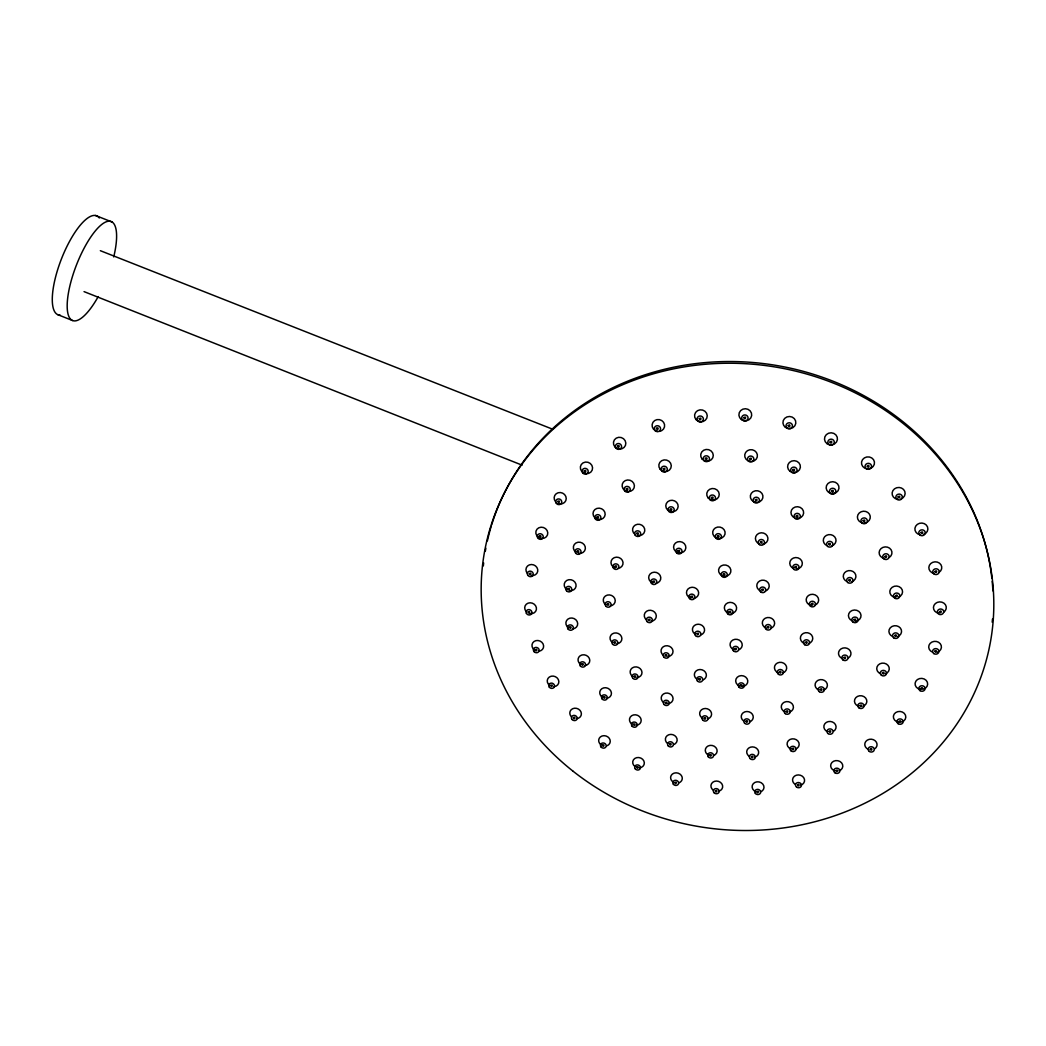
<?xml version="1.0" encoding="UTF-8"?>
<svg xmlns="http://www.w3.org/2000/svg" width="1046" height="1046" viewBox="0 0 1046 1046"><rect width="100%" height="100%" fill="white"/><g stroke="black" fill="none" stroke-linecap="round" stroke-linejoin="round"><path stroke-width="1.5" d="M95.526 215.489L112.197 222.066M100.338 250.687L552.719 429.239M84.046 291.625L522.098 465.156M57.922 314.715L72.514 320.507M60.145 315.134A53.098 17.063 -68.7 0 1 62.106 257.251A53.098 17.063 -68.7 0 1 99.318 217.986M98.206 296.606A53.124 16.579 -68.7 0 1 67.179 306.256A53.124 16.579 -68.7 0 1 97.749 228.159A53.124 16.579 -68.7 0 1 113.726 256.924M483.33 565.912A256.074 232.29 9.5 0 1 483.644 562.944M485.344 551.137A256.074 232.29 9.5 0 1 485.867 548.196M487.384 540.874A256.074 232.29 9.5 0 1 491.175 526.36M491.62 524.922A256.074 232.29 9.5 0 1 759.435 363.119A256.074 232.29 9.5 0 1 991.87 578.307M992.196 581.458A256.074 232.29 9.5 0 1 992.889 590.885M992.471 619.062A256.074 232.29 9.5 0 1 992.196 622.174M920.362 534.781A6.511 5.897 -3.3 0 1 915.695 526.138A6.511 5.897 -3.3 0 1 926.298 525.027A6.511 5.897 -3.3 0 1 923.71 534.428M733.861 649.788A6.119 5.492 10 0 1 731.285 641.276A6.119 5.492 10 0 1 740.96 641.538A6.119 5.492 10 0 1 738.515 649.906M766.13 628.162A6.184 5.57 7.8 0 1 763.58 619.546A6.184 5.57 7.8 0 1 773.373 619.794A6.184 5.57 7.8 0 1 770.85 628.28M690.321 597.985A6.132 5.583 12.1 0 1 688.007 588.976A6.132 5.583 12.1 0 1 697.943 590.389A6.132 5.583 12.1 0 1 693.459 598.43M694.871 634.02A6.093 5.492 12 0 1 694.335 625.56A6.093 5.492 12 0 1 703.566 626.894A6.093 5.492 12 0 1 700.898 634.896M938.837 613.27A6.433 5.727 -1.3 0 1 934 605.294A6.433 5.727 -1.3 0 1 943.937 603.163A6.433 5.727 -1.3 0 1 943.623 612.25A3.203 2.85 -1.2 0 1 938.563 614.067A3.203 2.85 -1.2 0 1 939.452 609.19A3.203 2.85 -1.2 0 1 943.754 612.289M932.457 652.103A6.368 5.635 0.1 0 1 930.129 643.408A6.368 5.635 0.1 0 1 940.236 643.682A6.368 5.635 0.1 0 1 937.334 652.233M566.71 589.499A6.014 5.478 20.2 0 1 566.749 580.438A6.014 5.478 20.2 0 1 575.915 584.099A6.014 5.478 20.2 0 1 569.599 590.65M602.169 697.12A5.923 5.256 17.4 0 1 601.868 688.686A5.923 5.256 17.4 0 1 610.929 691.158A5.923 5.256 17.4 0 1 606.536 698.31M728.186 613.061A6.158 5.57 9.8 0 1 725.924 604.065A6.158 5.57 9.8 0 1 735.9 605.49A6.158 5.57 9.8 0 1 731.337 613.505M580.517 664.328A5.936 5.308 18.7 0 1 580.164 655.79A5.936 5.308 18.7 0 1 589.264 658.248A5.936 5.308 18.7 0 1 584.897 665.504M631.889 724.12A5.923 5.23 15.9 0 1 631.627 715.739A5.923 5.23 15.9 0 1 640.688 718.223A5.923 5.23 15.9 0 1 636.256 725.309M568.37 627.692A5.975 5.387 19.7 0 1 568.004 619.036A5.975 5.387 19.7 0 1 577.157 621.494A5.975 5.387 19.7 0 1 572.777 628.881M920.375 689.379A6.302 5.544 1.7 0 1 915.851 681.194A6.302 5.544 1.7 0 1 926.128 680.318A6.302 5.544 1.7 0 1 923.618 689.105M842.278 658.496A6.237 5.557 4.4 0 1 839.52 650.285A6.237 5.557 4.4 0 1 849.012 649.435A6.237 5.557 4.4 0 1 848.476 657.934M804.165 643.316A6.211 5.57 6 0 1 801.667 634.713A6.211 5.57 6 0 1 811.513 634.961A6.211 5.57 6 0 1 808.898 643.434M934.274 573.391A6.472 5.818 -2.5 0 1 929.397 565.311A6.472 5.818 -2.5 0 1 939.4 563.101A6.472 5.818 -2.5 0 1 939.086 572.332M652.547 582.936A6.106 5.583 14.5 0 1 650.167 573.927A6.106 5.583 14.5 0 1 660.065 575.313A6.106 5.583 14.5 0 1 655.672 583.38M760.638 590.977A6.224 5.648 7.4 0 1 758.062 582.256A6.224 5.648 7.4 0 1 767.921 582.452A6.224 5.648 7.4 0 1 765.384 591.082M880.497 673.702A6.276 5.544 3 0 1 878.104 665.125A6.276 5.544 3 0 1 888.054 665.413A6.276 5.544 3 0 1 885.282 673.846M723.989 576.215A6.198 5.661 9.7 0 1 719.491 567.468A6.198 5.661 9.7 0 1 729.912 567.664A6.198 5.661 9.7 0 1 725.597 576.254M794.855 517.953A6.354 5.858 3.3 0 1 793.025 508.199A6.354 5.858 3.3 0 1 803.367 510.893A6.354 5.858 3.3 0 1 796.451 518.371M669.715 511.363A6.211 5.766 12.9 0 1 667.701 501.727A6.211 5.766 12.9 0 1 677.834 504.368A6.211 5.766 12.9 0 1 671.284 511.769M834.342 770.68A6.093 5.295 6.9 0 1 831.949 762.469A6.093 5.295 6.9 0 1 841.599 762.848A6.093 5.295 6.9 0 1 838.984 770.863M635.079 534.414A6.145 5.675 15.7 0 1 635.262 525.066A6.145 5.675 15.7 0 1 644.611 528.779A6.145 5.675 15.7 0 1 638.034 535.591M612.485 642.584A6.001 5.4 17 0 1 612.185 633.941A6.001 5.4 17 0 1 621.376 636.426A6.001 5.4 17 0 1 616.905 643.787M755.84 502.355A6.328 5.858 5.8 0 1 751.303 493.333A6.328 5.858 5.8 0 1 761.959 493.451A6.328 5.858 5.8 0 1 757.487 502.368M605.765 604.732A6.041 5.478 17.6 0 1 605.451 595.959A6.041 5.478 17.6 0 1 614.708 598.43A6.041 5.478 17.6 0 1 610.223 605.922M755.787 791.704A5.975 5.178 10.5 0 1 753.316 783.637A5.975 5.178 10.5 0 1 762.756 784.029A5.975 5.178 10.5 0 1 760.337 791.9M663.609 702.494A5.975 5.308 14.2 0 1 663.412 694.021A5.975 5.308 14.2 0 1 672.565 696.505A5.975 5.308 14.2 0 1 668.015 703.697M635.105 766.653A5.871 5.125 15.7 0 1 634.857 758.428A5.871 5.125 15.7 0 1 643.839 760.913A5.871 5.125 15.7 0 1 639.433 767.842M713.267 790.188A5.923 5.152 12.3 0 1 712.771 782.251A5.923 5.152 12.3 0 1 721.74 783.663A5.923 5.152 12.3 0 1 719.112 791.103M702.049 717.935A6.001 5.308 12.3 0 1 701.513 709.763A6.001 5.308 12.3 0 1 710.613 711.136A6.001 5.308 12.3 0 1 707.972 718.837M794.882 784.186A6.028 5.23 8.7 0 1 794.515 776.145A6.028 5.23 8.7 0 1 803.655 777.57A6.028 5.23 8.7 0 1 800.844 785.115M632.582 676.422A5.975 5.335 15.8 0 1 632.32 667.884A5.975 5.335 15.8 0 1 641.486 670.368A5.975 5.335 15.8 0 1 636.988 677.625M672.983 781.95A5.897 5.125 14 0 1 672.421 774.014A5.897 5.125 14 0 1 681.325 775.426A5.897 5.125 14 0 1 678.789 782.866M892.683 636.491A6.341 5.648 1.4 0 1 890.29 627.783A6.341 5.648 1.4 0 1 900.345 628.031A6.341 5.648 1.4 0 1 897.52 636.609M852.229 620.814A6.302 5.648 3 0 1 850.15 611.727A6.302 5.648 3 0 1 860.361 613.165A6.302 5.648 3 0 1 855.458 621.272M847.09 581.563A6.341 5.74 2.1 0 1 844.619 572.724A6.341 5.74 2.1 0 1 854.674 572.907A6.341 5.74 2.1 0 1 851.941 581.654M827.177 545.711A6.368 5.805 2.1 0 1 824.653 536.768A6.368 5.805 2.1 0 1 834.747 536.925A6.368 5.805 2.1 0 1 832.041 545.79M884.576 558.459A6.42 5.818 -0.6 0 1 879.66 550.379A6.42 5.818 -0.6 0 1 889.558 548.156A6.42 5.818 -0.6 0 1 889.348 557.387M862.898 522.935A6.446 5.884 -0.8 0 1 857.942 514.776A6.446 5.884 -0.8 0 1 867.853 512.475A6.446 5.884 -0.8 0 1 867.683 521.823M866.206 522.569A6.446 5.884 -0.8 0 1 864.584 522.948M895.219 597.423A6.394 5.74 0.2 0 1 890.591 588.99A6.394 5.74 0.2 0 1 900.998 587.983A6.394 5.74 0.2 0 1 898.501 597.096M858.204 706.128A6.198 5.452 4.7 0 1 855.798 697.682A6.198 5.452 4.7 0 1 865.63 698.009A6.198 5.452 4.7 0 1 862.937 706.285M749.067 756.219A6.014 5.256 10.4 0 1 748.622 748.125A6.014 5.256 10.4 0 1 757.722 749.524A6.014 5.256 10.4 0 1 754.99 757.134M596.952 519.117A6.132 5.675 18.9 0 1 594.834 509.585A6.132 5.675 18.9 0 1 604.823 512.2A6.132 5.675 18.9 0 1 598.495 519.522M790.802 748.962A6.067 5.308 8.5 0 1 788.344 740.725A6.067 5.308 8.5 0 1 797.954 741.078A6.067 5.308 8.5 0 1 795.431 749.132M750.27 461.521A6.368 5.962 4.9 0 1 745.68 452.369A6.368 5.962 4.9 0 1 756.415 452.447A6.368 5.962 4.9 0 1 751.93 461.534M827.569 731.716A6.132 5.374 6.6 0 1 824.836 723.754A6.132 5.374 6.6 0 1 834.146 723.008A6.132 5.374 6.6 0 1 833.636 731.232M624.658 490.365A6.184 5.779 16.7 0 1 625.26 480.598A6.184 5.779 16.7 0 1 634.399 485.592A6.184 5.779 16.7 0 1 626.07 491.136M667.779 743.693A5.936 5.217 14.1 0 1 667.204 735.626A5.936 5.217 14.1 0 1 676.174 737.012A5.936 5.217 14.1 0 1 673.637 744.595M709.005 755.369A5.962 5.217 12.3 0 1 706.455 747.223A5.962 5.217 12.3 0 1 715.869 747.589A5.962 5.217 12.3 0 1 713.529 755.539M646.742 620.082A6.054 5.478 14.9 0 1 646.506 611.309A6.054 5.478 14.9 0 1 655.79 613.793A6.054 5.478 14.9 0 1 651.213 621.272M614.865 567.939A6.093 5.583 17.2 0 1 612.433 558.904A6.093 5.583 17.2 0 1 622.292 560.277A6.093 5.583 17.2 0 1 617.977 568.37M759.291 543.855A6.276 5.766 6.5 0 1 757.043 534.584A6.276 5.766 6.5 0 1 767.228 535.97A6.276 5.766 6.5 0 1 762.508 544.286M575.888 552.21A6.067 5.57 20 0 1 575.941 542.992A6.067 5.57 20 0 1 585.185 546.679A6.067 5.57 20 0 1 578.804 553.373M663.478 655.397A6.041 5.413 14 0 1 663.269 646.742A6.041 5.413 14 0 1 672.526 649.239A6.041 5.413 14 0 1 667.923 656.587M718.157 538.442A6.237 5.74 9.5 0 1 713.62 529.564A6.237 5.74 9.5 0 1 724.12 529.721A6.237 5.74 9.5 0 1 719.779 538.468M739.457 686.006A6.08 5.413 10.1 0 1 737.234 677.259A6.08 5.413 10.1 0 1 747.092 678.71A6.08 5.413 10.1 0 1 742.568 686.464M538.376 537.278A6.054 5.57 23 0 1 538.795 527.799A6.054 5.57 23 0 1 547.764 532.689A6.054 5.57 23 0 1 539.762 538.023M868.455 749.42A6.158 5.361 5.1 0 1 865.787 741.47A6.158 5.361 5.1 0 1 875.149 740.738A6.158 5.361 5.1 0 1 874.574 748.936M696.78 679.129A6.041 5.387 12.3 0 1 696.231 670.826A6.041 5.387 12.3 0 1 705.396 672.173A6.041 5.387 12.3 0 1 702.742 680.018M898.632 722.25A6.237 5.452 3.4 0 1 894.134 714.17A6.237 5.452 3.4 0 1 904.28 713.359A6.237 5.452 3.4 0 1 901.835 721.988M778.211 672.787A6.145 5.478 7.9 0 1 775.701 664.302A6.145 5.478 7.9 0 1 785.428 664.589A6.145 5.478 7.9 0 1 782.892 672.918M526.099 611.479A5.962 5.374 22.4 0 1 528.086 603.15A5.962 5.374 22.4 0 1 536.376 607.674A5.962 5.374 22.4 0 1 530.1 613.649M555.544 501.688A6.119 5.675 22.3 0 1 558.133 492.758A6.119 5.675 22.3 0 1 566.239 498.563A6.119 5.675 22.3 0 1 558.106 503.518M571.129 716.484A5.871 5.178 18.9 0 1 572.711 708.691A5.871 5.178 18.9 0 1 581.053 712.065A5.871 5.178 18.9 0 1 576.568 718.68M549.712 685.483A5.884 5.23 20.2 0 1 549.32 677.05A5.884 5.23 20.2 0 1 558.316 679.508A5.884 5.23 20.2 0 1 554.053 686.66M527.341 573.352A6.001 5.465 22.9 0 1 529.341 564.892A6.001 5.465 22.9 0 1 537.696 569.442A6.001 5.465 22.9 0 1 531.368 575.548M601.084 744.896A5.871 5.152 17.3 0 1 600.404 736.907A5.871 5.152 17.3 0 1 609.256 738.28A5.871 5.152 17.3 0 1 606.863 745.785M534.467 650.024A5.923 5.295 21.4 0 1 534.035 641.486A5.923 5.295 21.4 0 1 543.083 643.944A5.923 5.295 21.4 0 1 538.821 651.213M657.673 431.41A6.289 5.949 13.7 0 1 652.992 422.27A6.289 5.949 13.7 0 1 663.569 422.296A6.289 5.949 13.7 0 1 659.307 431.423M743.614 720.982A6.041 5.335 10.3 0 1 743.157 712.771A6.041 5.335 10.3 0 1 752.309 714.157A6.041 5.335 10.3 0 1 749.577 721.884M784.997 711.881A6.106 5.387 8.2 0 1 782.526 703.527A6.106 5.387 8.2 0 1 792.188 703.853A6.106 5.387 8.2 0 1 789.665 712.038M897.612 499.321A6.524 5.962 -3.7 0 1 892.905 490.6A6.524 5.962 -3.7 0 1 903.522 489.436A6.524 5.962 -3.7 0 1 900.972 498.955M818.822 690.046A6.171 5.465 6.2 0 1 816.377 681.574A6.171 5.465 6.2 0 1 826.157 681.874A6.171 5.465 6.2 0 1 823.542 690.19M793.626 568.54A6.289 5.727 4.9 0 1 791.43 559.322A6.289 5.727 4.9 0 1 801.641 560.734A6.289 5.727 4.9 0 1 796.843 568.985M811.565 605.529A6.263 5.661 4.8 0 1 806.897 597.201A6.263 5.661 4.8 0 1 817.07 596.22A6.263 5.661 4.8 0 1 814.782 605.216M677.468 552.51A6.171 5.675 12.6 0 1 675.481 543.018A6.171 5.675 12.6 0 1 685.548 545.659A6.171 5.675 12.6 0 1 679.024 552.916M867.029 468.83A6.524 6.014 -3.5 0 1 862.558 459.599A6.524 6.014 -3.5 0 1 873.541 459.678A6.524 6.014 -3.5 0 1 868.729 468.843M779.388 672.081C781.074 675.363 781.95 669.427 779.388 672.081M786.226 711.45C787.886 714.693 788.762 708.848 786.226 711.45M788.2 425.657C789.978 429.213 790.881 422.662 788.2 425.657M792.057 748.779C793.705 751.982 794.594 746.229 792.057 748.779M792.868 469.955C794.633 473.459 795.535 467.026 792.868 469.955M794.947 567.089C796.66 570.488 797.562 564.291 794.947 567.089M796.189 516.136C797.928 519.587 798.843 513.259 796.189 516.136M797.523 784.984C799.157 788.148 800.046 782.473 797.523 784.984M805.525 642.401C807.224 645.722 808.127 639.694 805.525 642.401M811.421 603.934C813.121 607.295 814.036 601.175 811.421 603.934M820.286 689.458C821.96 692.727 822.875 686.804 820.286 689.458M828.733 544.09C830.472 547.529 831.4 541.253 828.733 544.09M830.027 442.04C831.805 445.596 832.747 439.059 830.027 442.04M829.073 731.416C830.72 734.645 831.648 728.827 829.073 731.416M831.648 491.097C833.401 494.601 834.342 488.181 831.648 491.097M835.885 770.654C837.519 773.844 838.447 768.104 835.885 770.654M843.913 657.686C845.599 660.994 846.541 654.979 843.913 657.686M848.777 580.203C850.503 583.616 851.457 577.405 848.777 580.203M853.954 619.742C855.654 623.102 856.609 616.983 853.954 619.742M859.93 705.658C861.59 708.927 862.545 703.017 859.93 705.658M863.107 520.712C864.846 524.19 865.813 517.822 863.107 520.712M867.265 466.202C869.03 469.746 870.011 463.234 867.265 466.202M870.246 749.237C871.893 752.466 872.861 746.648 870.246 749.237M882.393 672.996C884.066 676.317 885.047 670.316 882.393 672.996M884.929 556.498C886.642 559.95 887.649 553.648 884.929 556.498M894.683 635.523C896.37 638.884 897.363 632.778 894.683 635.523M895.638 595.749C897.337 599.149 898.344 592.938 895.638 595.749M898.069 496.915C899.808 500.446 900.828 493.987 898.069 496.915M899.076 721.465C900.724 724.734 901.717 718.824 899.076 721.465M920.977 532.636C922.703 536.127 923.736 529.734 920.977 532.636M920.964 688.36C922.624 691.668 923.644 685.666 920.964 688.36M934.967 571.534C936.68 574.986 937.726 568.684 934.967 571.534M934.745 651.24C936.418 654.6 937.464 648.507 934.745 651.24M939.57 611.701C941.256 615.113 942.302 608.916 939.57 611.701M529.394 573.561C530.244 577.117 532.44 571.561 529.394 573.561M539.37 536.18C540.22 539.788 542.443 534.127 539.37 536.18M528.125 611.936C528.975 615.44 531.146 609.988 528.125 611.936M557.832 501.413C558.682 505.074 560.957 499.321 557.832 501.413M535.408 649.723C536.232 653.175 538.402 647.801 535.408 649.723M584.23 470.883C585.08 474.596 587.394 468.752 584.23 470.883M567.886 588.767C568.723 592.324 570.959 586.767 567.886 588.767M577.13 551.216C577.967 554.825 580.242 549.176 577.13 551.216M550.745 685.405C551.569 688.817 553.739 683.522 550.745 685.405M569.547 627.221C570.371 630.725 572.593 625.273 569.547 627.221M596.952 517.116C597.776 520.764 600.09 515.024 596.952 517.116M617.585 446.08C618.408 449.845 620.788 443.909 617.585 446.08M581.759 664.105C582.583 667.57 584.792 662.183 581.759 664.105M626.266 488.913C627.09 492.614 629.457 486.782 626.266 488.913M573.417 717.634C574.228 721.021 576.411 715.778 573.417 717.634M614.996 566.291C615.806 569.887 618.121 564.252 614.996 566.291M607.203 604.104C608.027 607.661 610.302 602.117 607.203 604.104M656.509 428.324C657.333 432.129 659.765 426.114 656.509 428.324M636.766 533.29C637.576 536.938 639.93 531.211 636.766 533.29M613.963 642.218C614.773 645.722 617.035 640.27 613.963 642.218M603.555 697.133C604.366 700.558 606.588 695.237 603.555 697.133M663.256 468.778C664.066 472.531 666.498 466.621 663.256 468.778M602.457 745.21C603.254 748.583 605.464 743.379 602.457 745.21M670.225 509.284C671.022 512.985 673.441 507.166 670.225 509.284M652.939 581.393C653.737 584.989 656.09 579.366 652.939 581.393M699.29 418.609C700.101 422.44 702.598 416.386 699.29 418.609M648.468 619.559C649.265 623.102 651.593 617.571 648.468 619.559M634.19 676.291C634.987 679.756 637.262 674.369 634.19 676.291M678.03 550.732C678.828 554.38 681.234 548.666 678.03 550.732M633.471 724.303C634.268 727.702 636.517 722.433 633.471 724.303M705.422 458.357C706.22 462.136 708.717 456.174 705.422 458.357M665.308 655.11C666.093 658.627 668.42 653.162 665.308 655.11M636.7 767.123C637.485 770.471 639.721 765.293 636.7 767.123M711.463 497.53C712.261 501.269 714.732 495.386 711.463 497.53M690.961 596.534C691.759 600.129 694.152 594.507 690.961 596.534M743.928 417.576C744.726 421.433 747.289 415.34 743.928 417.576M665.426 702.533C666.197 705.985 668.512 700.637 665.426 702.533M717.425 536.14C718.21 539.828 720.668 534.035 717.425 536.14M696.937 633.588C697.721 637.145 700.101 631.601 696.937 633.588M669.61 744.007C670.381 747.393 672.67 742.15 669.61 744.007M749.747 458.632C750.531 462.437 753.081 456.435 749.747 458.632M723.296 574.189C724.08 577.837 726.525 572.136 723.296 574.189M698.833 679.011C699.604 682.502 701.971 677.076 698.833 679.011M674.827 782.526C675.598 785.873 677.873 780.708 674.827 782.526M755.369 499.766C756.14 503.518 758.677 497.621 755.369 499.766M729.088 611.714C729.86 615.31 732.292 609.7 729.088 611.714M704.115 718.079C704.886 721.531 707.227 716.183 704.115 718.079M760.442 541.998C761.2 545.685 763.724 539.893 760.442 541.998M734.802 648.703C735.56 652.246 737.979 646.729 734.802 648.703M709.75 755.029C710.509 758.428 712.836 753.159 709.75 755.029M761.776 589.473C762.534 593.108 765.031 587.421 761.776 589.473M740.424 685.182C741.183 688.686 743.588 683.234 740.424 685.182M715.399 790.815C716.144 794.176 718.471 788.998 715.399 790.815M767.293 626.92C768.052 630.516 770.536 624.907 767.293 626.92M745.981 721.152C746.726 724.603 749.132 719.243 745.981 721.152M751.446 756.624C752.192 760.037 754.584 754.754 751.446 756.624M756.846 791.613C757.592 794.986 759.958 789.782 756.846 791.613M572.75 770.967A256.937 232.944 9.5 0 0 989.908 644.794A256.937 232.944 9.5 0 0 649.788 374.886A256.937 232.944 9.5 0 0 572.75 770.967M919.957 535.068A3.243 2.942 -3.2 0 0 925.213 533.199A3.243 2.942 -3.2 0 0 920.846 530.034A3.243 2.942 -3.2 0 0 919.957 535.068M733.311 650.664A3.046 2.733 10.1 0 0 738.528 650.194A3.046 2.733 10.1 0 0 735.286 646.336A3.046 2.733 10.1 0 0 733.311 650.664M766.352 629.444A3.086 2.772 7.9 0 0 771.268 627.731A3.086 2.772 7.9 0 0 767.032 624.697A3.086 2.772 7.9 0 0 766.352 629.444M689.497 598.547A3.06 2.772 12.2 0 0 694.714 598.024A3.06 2.772 12.2 0 0 691.432 594.128A3.06 2.772 12.2 0 0 689.497 598.547M695.472 635.563A3.033 2.733 12.1 0 0 700.65 635.079A3.033 2.733 12.1 0 0 697.407 631.209A3.033 2.733 12.1 0 0 695.472 635.563M933.751 653.554A3.177 2.811 0.2 0 0 938.89 651.841A3.177 2.811 0.2 0 0 934.627 648.768A3.177 2.811 0.2 0 0 933.751 653.554M566.501 590.755A2.994 2.733 20.3 0 0 571.574 590.245A2.994 2.733 20.3 0 0 568.279 586.375A2.994 2.733 20.3 0 0 566.501 590.755M602.182 699.016A2.955 2.615 17.5 0 0 607.177 698.584A2.955 2.615 17.5 0 0 603.973 694.845A2.955 2.615 17.5 0 0 602.182 699.016M727.598 613.714A3.073 2.772 9.9 0 0 732.841 613.204A3.073 2.772 9.9 0 0 729.572 609.308A3.073 2.772 9.9 0 0 727.598 613.714M580.386 666.014A2.968 2.641 18.8 0 0 585.394 665.57A2.968 2.641 18.8 0 0 582.164 661.791A2.968 2.641 18.8 0 0 580.386 666.014M632.085 726.172A2.955 2.602 15.9 0 0 637.079 725.754A2.955 2.602 15.9 0 0 633.889 722.041A2.955 2.602 15.9 0 0 632.085 726.172M568.174 629.169A2.981 2.68 19.8 0 0 573.208 628.685A2.981 2.68 19.8 0 0 569.939 624.88A2.981 2.68 19.8 0 0 568.174 629.169M919.983 690.635A3.138 2.759 1.8 0 0 925.069 688.961A3.138 2.759 1.8 0 0 920.833 685.915A3.138 2.759 1.8 0 0 919.983 690.635M842.984 659.961A3.112 2.772 4.5 0 0 847.992 658.274A3.112 2.772 4.5 0 0 843.756 655.227A3.112 2.772 4.5 0 0 842.984 659.961M804.622 644.689A3.099 2.772 6.1 0 0 809.578 642.976A3.099 2.772 6.1 0 0 805.355 639.943A3.099 2.772 6.1 0 0 804.622 644.689M933.96 573.94A3.23 2.903 -2.4 0 0 939.19 572.11A3.23 2.903 -2.4 0 0 934.849 568.972A3.23 2.903 -2.4 0 0 933.96 573.94M651.488 583.407A3.046 2.772 14.6 0 0 656.666 582.884A3.046 2.772 14.6 0 0 653.384 578.974A3.046 2.772 14.6 0 0 651.488 583.407M760.821 592.036A3.099 2.811 7.5 0 0 765.764 590.271A3.099 2.811 7.5 0 0 761.501 587.211A3.099 2.811 7.5 0 0 760.821 592.036M881.438 675.285A3.125 2.759 3.1 0 0 886.485 673.598A3.125 2.759 3.1 0 0 882.249 670.551A3.125 2.759 3.1 0 0 881.438 675.285M721.792 576.228A3.086 2.824 9.8 0 0 727.075 575.692A3.086 2.824 9.8 0 0 723.793 571.744A3.086 2.824 9.8 0 0 721.792 576.228M795.261 518.555A3.164 2.916 3.4 0 0 800.334 516.685A3.164 2.916 3.4 0 0 795.993 513.56A3.164 2.916 3.4 0 0 795.261 518.555M668.734 511.376A3.099 2.877 13 0 0 674.016 510.788A3.099 2.877 13 0 0 670.682 506.787A3.099 2.877 13 0 0 668.734 511.376M834.97 772.811A3.033 2.628 7 0 0 839.846 771.268A3.033 2.628 7 0 0 835.715 768.313A3.033 2.628 7 0 0 834.97 772.811M635.301 535.343A3.06 2.824 15.8 0 0 640.518 534.781A3.06 2.824 15.8 0 0 637.197 530.819A3.06 2.824 15.8 0 0 635.301 535.343M612.564 644.166A2.994 2.693 17.1 0 0 617.624 643.695A2.994 2.693 17.1 0 0 614.381 639.877A2.994 2.693 17.1 0 0 612.564 644.166M754.401 502.433A3.151 2.916 5.9 0 0 759.435 500.55A3.151 2.916 5.9 0 0 755.094 497.425A3.151 2.916 5.9 0 0 754.401 502.433M605.791 606.092A3.007 2.733 17.6 0 0 610.903 605.582A3.007 2.733 17.6 0 0 607.621 601.725A3.007 2.733 17.6 0 0 605.791 606.092M708.064 497.831A6.276 5.831 9.3 0 0 718.798 496.628A6.276 5.831 9.3 0 0 712.104 488.521A6.276 5.831 9.3 0 0 708.064 497.831M709.946 499.635A3.125 2.903 9.4 0 0 715.294 499.047A3.125 2.903 9.4 0 0 711.96 495.006A3.125 2.903 9.4 0 0 709.946 499.635M755.382 793.443A2.981 2.576 10.6 0 0 760.481 793.077A2.981 2.576 10.6 0 0 757.343 789.377A2.981 2.576 10.6 0 0 755.382 793.443M664.001 704.429A2.981 2.641 14.2 0 0 669.074 703.997A2.981 2.641 14.2 0 0 665.857 700.245A2.981 2.641 14.2 0 0 664.001 704.429M635.314 768.941A2.929 2.55 15.8 0 0 640.283 768.562A2.929 2.55 15.8 0 0 637.119 764.901A2.929 2.55 15.8 0 0 635.314 768.941M713.96 792.633A2.955 2.563 12.3 0 0 718.994 792.267A2.955 2.563 12.3 0 0 715.856 788.592A2.955 2.563 12.3 0 0 713.96 792.633M702.677 719.975A2.994 2.641 12.4 0 0 707.776 719.556A2.994 2.641 12.4 0 0 704.586 715.791A2.994 2.641 12.4 0 0 702.677 719.975M796.634 787.128A3.007 2.602 8.8 0 0 801.445 785.598A3.007 2.602 8.8 0 0 797.34 782.67A3.007 2.602 8.8 0 0 796.634 787.128M632.778 678.2A2.981 2.654 15.9 0 0 637.838 677.756A2.981 2.654 15.9 0 0 634.608 673.977A2.981 2.654 15.9 0 0 632.778 678.2M673.428 784.343A2.942 2.55 14.1 0 0 678.423 783.977A2.942 2.55 14.1 0 0 675.271 780.303A2.942 2.55 14.1 0 0 673.428 784.343M893.702 637.838A3.164 2.811 1.5 0 0 898.802 636.112A3.164 2.811 1.5 0 0 894.539 633.039A3.164 2.811 1.5 0 0 893.702 637.838M853 622.069A3.138 2.811 3.1 0 0 858.06 620.317A3.138 2.811 3.1 0 0 853.798 617.245A3.138 2.811 3.1 0 0 853 622.069M847.835 582.57A3.164 2.863 2.2 0 0 852.921 580.778A3.164 2.863 2.2 0 0 848.62 577.68A3.164 2.863 2.2 0 0 847.835 582.57M827.791 546.496A3.177 2.89 2.2 0 0 832.891 544.652A3.177 2.89 2.2 0 0 828.563 541.54A3.177 2.89 2.2 0 0 827.791 546.496M883.948 558.904A3.203 2.903 -0.5 0 0 889.113 557.073A3.203 2.903 -0.5 0 0 884.785 553.935A3.203 2.903 -0.5 0 0 883.948 558.904M828.602 492.326A6.433 5.936 -0.1 0 0 838.944 488.495A6.433 5.936 -0.1 0 0 830.184 482.141A6.433 5.936 -0.1 0 0 828.602 492.326M830.694 493.555A3.203 2.955 0.1 0 0 835.846 491.646A3.203 2.955 0.1 0 0 831.478 488.482A3.203 2.955 0.1 0 0 830.694 493.555M862.139 523.144A3.216 2.929 -0.6 0 0 867.304 521.274A3.216 2.929 -0.6 0 0 862.95 518.123A3.216 2.929 -0.6 0 0 862.139 523.144M894.657 598.103A3.19 2.85 0.3 0 0 899.808 596.325A3.19 2.85 0.3 0 0 895.507 593.213A3.19 2.85 0.3 0 0 894.657 598.103M858.988 707.894A3.086 2.72 4.8 0 0 863.97 706.259A3.086 2.72 4.8 0 0 859.773 703.252A3.086 2.72 4.8 0 0 858.988 707.894M749.982 758.481A2.994 2.615 10.5 0 0 755.107 758.088A2.994 2.615 10.5 0 0 751.943 754.362A2.994 2.615 10.5 0 0 749.982 758.481M595.527 519.182A3.06 2.824 19 0 0 600.705 518.607A3.06 2.824 19 0 0 597.371 514.645A3.06 2.824 19 0 0 595.527 519.182M791.168 750.963A3.02 2.641 8.5 0 0 796.006 749.394A3.02 2.641 8.5 0 0 791.874 746.439A3.02 2.641 8.5 0 0 791.168 750.963M748.779 461.338A3.177 2.968 5.1 0 0 753.839 459.403A3.177 2.968 5.1 0 0 749.472 456.239A3.177 2.968 5.1 0 0 748.779 461.338M828.157 733.625A3.06 2.68 6.6 0 0 833.061 732.03A3.06 2.68 6.6 0 0 828.903 729.049A3.06 2.68 6.6 0 0 828.157 733.625M702.036 458.933A6.315 5.923 9 0 0 712.836 457.664A6.315 5.923 9 0 0 706.089 449.466A6.315 5.923 9 0 0 702.036 458.933M703.893 460.502A3.151 2.955 9.1 0 0 709.28 459.874A3.151 2.955 9.1 0 0 705.919 455.795A3.151 2.955 9.1 0 0 703.893 460.502M660.183 469.275A6.25 5.858 13.2 0 0 670.865 468.033A6.25 5.858 13.2 0 0 664.118 459.9A6.25 5.858 13.2 0 0 660.183 469.275M661.765 470.909A3.112 2.916 13.3 0 0 667.087 470.282A3.112 2.916 13.3 0 0 663.726 466.228A3.112 2.916 13.3 0 0 661.765 470.909M624.815 491.005A3.086 2.877 16.8 0 0 630.058 490.417A3.086 2.877 16.8 0 0 626.711 486.403A3.086 2.877 16.8 0 0 624.815 491.005M790.083 471.328A6.407 5.962 1.8 0 0 800.36 467.457A6.407 5.962 1.8 0 0 791.587 461.103A6.407 5.962 1.8 0 0 790.083 471.328M791.927 472.426A3.19 2.968 1.9 0 0 797.052 470.504A3.19 2.968 1.9 0 0 792.672 467.327A3.19 2.968 1.9 0 0 791.927 472.426M668.198 745.863A2.955 2.589 14.2 0 0 673.219 745.458A2.955 2.589 14.2 0 0 670.041 741.745A2.955 2.589 14.2 0 0 668.198 745.863M708.312 756.886A2.968 2.602 12.4 0 0 713.385 756.48A2.968 2.602 12.4 0 0 710.208 752.767A2.968 2.602 12.4 0 0 708.312 756.886M647.029 621.533A3.02 2.733 15 0 0 652.168 621.036A3.02 2.733 15 0 0 648.899 617.179A3.02 2.733 15 0 0 647.029 621.533M613.557 568.305A3.033 2.772 17.3 0 0 618.709 567.769A3.033 2.772 17.3 0 0 615.414 563.859A3.033 2.772 17.3 0 0 613.557 568.305M759.474 544.613A3.125 2.877 6.6 0 0 764.469 542.782A3.125 2.877 6.6 0 0 760.167 539.684A3.125 2.877 6.6 0 0 759.474 544.613M575.731 553.242A3.02 2.772 20.1 0 0 580.844 552.693A3.02 2.772 20.1 0 0 577.536 548.784A3.02 2.772 20.1 0 0 575.731 553.242M663.87 657.058A3.007 2.693 14.1 0 0 668.995 656.587A3.007 2.693 14.1 0 0 665.753 652.769A3.007 2.693 14.1 0 0 663.87 657.058M715.909 538.206A3.112 2.863 9.6 0 0 721.23 537.644A3.112 2.863 9.6 0 0 717.922 533.656A3.112 2.863 9.6 0 0 715.909 538.206M738.947 687.104A3.033 2.693 10.2 0 0 744.124 686.66A3.033 2.693 10.2 0 0 740.921 682.842A3.033 2.693 10.2 0 0 738.947 687.104M537.566 537.566A3.02 2.772 23 0 0 542.717 538.285A3.02 2.772 23 0 0 540.52 533.748A3.02 2.772 23 0 0 537.566 537.566M869.318 751.433A3.073 2.667 5.2 0 0 874.26 749.851A3.073 2.667 5.2 0 0 870.102 746.87A3.073 2.667 5.2 0 0 869.318 751.433M697.381 680.933A3.007 2.68 12.4 0 0 702.52 680.488A3.007 2.68 12.4 0 0 699.29 676.684A3.007 2.68 12.4 0 0 697.381 680.933M898.122 723.688A3.112 2.707 3.5 0 0 903.129 722.067A3.112 2.707 3.5 0 0 898.945 719.06A3.112 2.707 3.5 0 0 898.122 723.688M778.499 674.343A3.06 2.72 8 0 0 783.389 672.67A3.06 2.72 8 0 0 779.192 669.662A3.06 2.72 8 0 0 778.499 674.343M526.373 613.27A2.968 2.68 22.4 0 0 531.42 614.002A2.968 2.68 22.4 0 0 529.263 609.609A2.968 2.68 22.4 0 0 526.373 613.27M556.014 502.838A3.046 2.824 22.4 0 0 561.218 503.544A3.046 2.824 22.4 0 0 559.022 498.942A3.046 2.824 22.4 0 0 556.014 502.838M581.733 471.367A6.171 5.779 20.7 0 0 592.193 470.138A6.171 5.779 20.7 0 0 585.446 462.07A6.171 5.779 20.7 0 0 581.733 471.367M582.805 472.988A3.073 2.877 20.8 0 0 588.022 472.374A3.073 2.877 20.8 0 0 584.649 468.36A3.073 2.877 20.8 0 0 582.805 472.988M572.07 719.491A2.929 2.576 18.9 0 0 577.013 719.086A2.929 2.576 18.9 0 0 573.809 715.386A2.929 2.576 18.9 0 0 572.07 719.491M549.398 687.287A2.929 2.602 20.3 0 0 554.341 686.856A2.929 2.602 20.3 0 0 551.124 683.116A2.929 2.602 20.3 0 0 549.398 687.287M527.615 574.921A2.994 2.72 23 0 0 532.715 575.653A2.994 2.72 23 0 0 530.544 571.181A2.994 2.72 23 0 0 527.615 574.921M614.826 446.747A6.237 5.871 17.8 0 0 625.43 445.465A6.237 5.871 17.8 0 0 618.657 437.32A6.237 5.871 17.8 0 0 614.826 446.747M616.12 448.224A3.112 2.929 17.9 0 0 621.402 447.583A3.112 2.929 17.9 0 0 618.016 443.53A3.112 2.929 17.9 0 0 616.12 448.224M601.097 747.053A2.929 2.563 17.4 0 0 606.039 746.661A2.929 2.563 17.4 0 0 602.862 742.974A2.929 2.563 17.4 0 0 601.097 747.053M534.061 651.632A2.955 2.641 21.5 0 0 539.017 651.174A2.955 2.641 21.5 0 0 535.774 647.409A2.955 2.641 21.5 0 0 534.061 651.632M655.005 430.494A3.138 2.968 13.8 0 0 660.366 429.841A3.138 2.968 13.8 0 0 656.966 425.735A3.138 2.968 13.8 0 0 655.005 430.494M744.504 723.048A3.007 2.654 10.3 0 0 749.655 722.629A3.007 2.654 10.3 0 0 746.465 718.85A3.007 2.654 10.3 0 0 744.504 723.048M785.337 713.66A3.046 2.68 8.3 0 0 790.201 712.051A3.046 2.68 8.3 0 0 786.03 709.07A3.046 2.68 8.3 0 0 785.337 713.66M826.968 443.622A6.498 6.054 -2.3 0 0 837.401 439.66A6.498 6.054 -2.3 0 0 828.55 433.24A6.498 6.054 -2.3 0 0 826.968 443.622M829.073 444.55A3.243 3.02 -2.1 0 0 834.277 442.576A3.243 3.02 -2.1 0 0 829.857 439.372A3.243 3.02 -2.1 0 0 829.073 444.55M897.063 499.387A3.256 2.968 -3.6 0 0 902.319 497.478A3.256 2.968 -3.6 0 0 897.926 494.3A3.256 2.968 -3.6 0 0 897.063 499.387M741.418 419.577A6.407 6.054 3.9 0 0 751.656 415.589A6.407 6.054 3.9 0 0 742.817 409.182A6.407 6.054 3.9 0 0 741.418 419.577M742.961 420.335A3.19 3.02 4 0 0 748.06 418.348A3.19 3.02 4 0 0 743.654 415.157A3.19 3.02 4 0 0 742.961 420.335M819.371 691.707A3.073 2.72 6.3 0 0 824.313 690.046A3.073 2.72 6.3 0 0 820.116 687.039A3.073 2.72 6.3 0 0 819.371 691.707M794.019 569.455A3.138 2.85 5 0 0 799.052 567.651A3.138 2.85 5 0 0 794.751 564.565A3.138 2.85 5 0 0 794.019 569.455M695.917 419.472A6.354 6.014 8.7 0 0 706.795 418.139A6.354 6.014 8.7 0 0 699.996 409.849A6.354 6.014 8.7 0 0 695.917 419.472M697.76 420.806A3.164 2.994 8.8 0 0 703.173 420.139A3.164 2.994 8.8 0 0 699.774 416.007A3.164 2.994 8.8 0 0 697.76 420.806M810.493 606.262A3.125 2.824 4.9 0 0 815.501 604.51A3.125 2.824 4.9 0 0 811.238 601.437A3.125 2.824 4.9 0 0 810.493 606.262M676.553 552.785A3.073 2.824 12.7 0 0 681.809 552.236A3.073 2.824 12.7 0 0 678.501 548.274A3.073 2.824 12.7 0 0 676.553 552.785M785.428 427.356A6.459 6.067 0.1 0 0 795.784 423.369A6.459 6.067 0.1 0 0 786.932 416.936A6.459 6.067 0.1 0 0 785.428 427.356M787.259 428.167A3.216 3.02 0.3 0 0 792.423 426.18A3.216 3.02 0.3 0 0 788.004 422.989A3.216 3.02 0.3 0 0 787.259 428.167M866.284 468.7A3.256 2.994 -3.3 0 0 871.514 466.751A3.256 2.994 -3.3 0 0 867.108 463.548A3.256 2.994 -3.3 0 0 866.284 468.7"/></g></svg>
